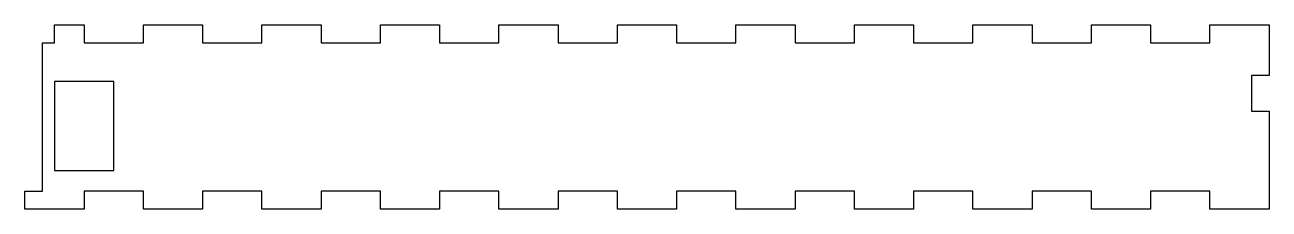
# Model space of a CAD drawing. Header units: millimetres. Extents: x -340 to -130, y -91 to -60.
import ezdxf

# ---------------------------------------------------------------- set-up
doc = ezdxf.new("R2010")
doc.units = ezdxf.units.MM
doc.layers.get('0').update_dxf_attribs({"linetype": 'CONTINUOUS'})

msp = doc.modelspace()

# ---------------------------------------------------------------- linework, layer by layer
for points in [[(-190, -88.5), (-190, -91.5), (-200, -91.5), (-200, -88.5), (-210, -88.5), (-210, -91.5), (-220, -91.5), (-220, -88.5), (-230, -88.5), (-230, -91.5), (-240, -91.5), (-240, -88.5), (-250, -88.5), (-250, -91.5), (-260, -91.5), (-260, -88.5), (-270, -88.5), (-270, -91.5), (-280, -91.5), (-280, -88.5), (-290, -88.5), (-290, -91.5), (-300, -91.5), (-300, -88.5), (-310, -88.5), (-310, -91.5), (-320, -91.5), (-320, -88.5), (-330, -88.5), (-330, -91.5), (-340, -91.5), (-340, -88.5), (-337, -88.5), (-337, -63.5), (-335, -63.5), (-335, -60.5), (-330, -60.5), (-330, -63.5), (-320, -63.5), (-320, -60.5), (-310, -60.5), (-310, -63.5), (-300, -63.5), (-300, -60.5), (-290, -60.5), (-290, -63.5), (-280, -63.5), (-280, -60.5), (-270, -60.5), (-270, -63.5), (-260, -63.5), (-260, -60.5), (-250, -60.5), (-250, -63.5), (-240, -63.5), (-240, -60.5), (-230, -60.5), (-230, -63.5), (-220, -63.5), (-220, -60.5), (-210, -60.5), (-210, -63.5), (-200, -63.5), (-200, -60.5), (-190, -60.5), (-190, -63.5), (-180, -63.5), (-180, -60.5), (-170, -60.5), (-170, -63.5), (-160, -63.5), (-160, -60.5), (-150, -60.5), (-150, -63.5), (-140, -63.5), (-140, -60.5), (-130, -60.5), (-130, -69), (-133, -69), (-133, -75), (-130, -75), (-130, -91.5), (-140, -91.5), (-140, -88.5), (-150, -88.5), (-150, -91.5), (-160, -91.5), (-160, -88.5), (-170, -88.5), (-170, -91.5), (-180, -91.5), (-180, -88.5)], [(-335, -70), (-335, -85), (-325, -85), (-325, -70)]]:
    msp.add_lwpolyline(points, close=True)

doc.saveas('drawing.dxf')
